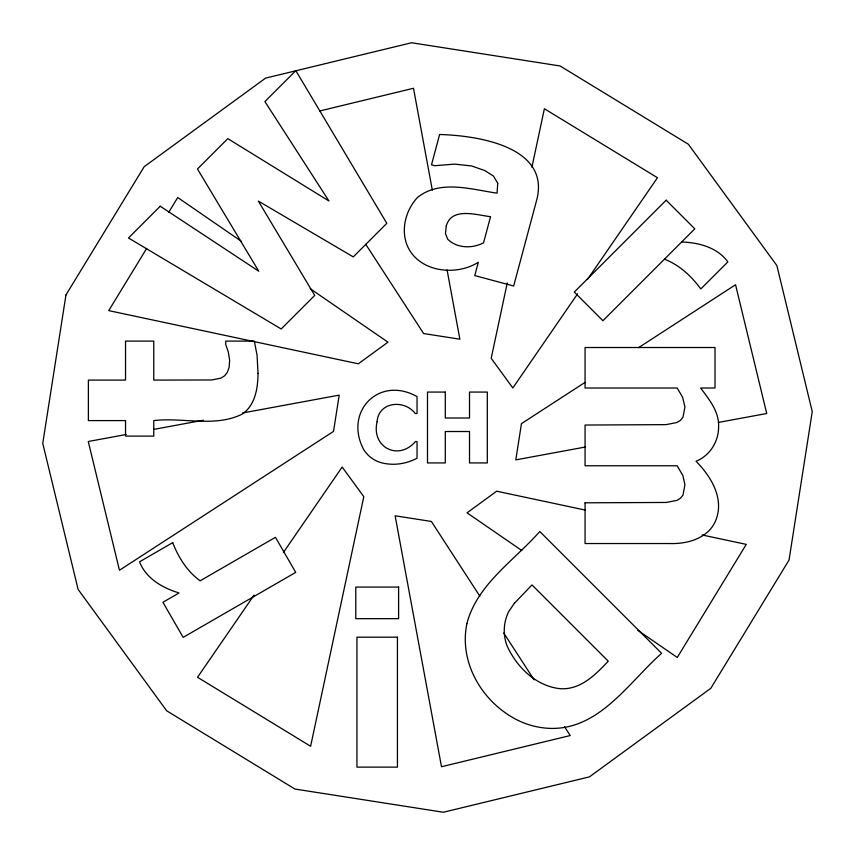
<?xml version="1.0" encoding="UTF-8"?>
<svg xmlns="http://www.w3.org/2000/svg" width="855" height="855" viewBox="0 0 855 855"><rect width="100%" height="100%" fill="white"/><g stroke="black" fill="none" stroke-linecap="round" stroke-linejoin="round"><path stroke-width="1.28" d="M507.261 282.92L491.198 358.32L512.829 387.956L577.617 293.789M531.917 167.227L544.379 108.735L657.474 177.722L587.406 279.553M146.675 248.42L108.735 310.622L358.32 363.803L387.956 342.171L310.215 288.68M168.756 212.232L177.722 197.526L241.238 241.228M254.031 595.155L197.526 677.278L310.622 746.265L363.803 496.68L342.171 467.044L283.411 552.448M585.023 382.388L521.465 423.62L515.8 459.872L585.066 447.069M638.546 347.675L735.546 284.747L766.732 413.499L718.371 422.434M319.503 111.032L413.499 88.268L432.341 190.216M126.166 434.5L88.268 441.501L119.454 570.253L333.536 431.38L339.2 395.128L242.489 412.997M153.611 429.424L203.276 420.243M681.638 242.008C698.759 242.542 717.334 247.373 727.872 261.887L700.79 288.969C691.439 276.154 679.533 265.061 664.463 259.183M585.077 510.04L496.68 491.198L467.044 512.829L521.785 550.492M702.073 534.963L746.265 544.379L677.278 657.474L637.851 630.349M365.758 244.338L423.62 333.536L459.872 339.2L447.069 269.934M479.837 596.17L431.38 521.465L395.128 515.8L441.501 766.732L570.253 735.546L564.471 726.632M503.713 632.967L534.086 679.8M585.066 502.804L585.066 543.534L669.657 543.534C687.356 544.165 708.368 538.383 715.71 520.513C724.623 498.722 711.082 476.481 696.034 461.262C709.981 455.608 718.766 441.469 718.606 426.549C719.151 411.373 709.105 399.52 700.662 388.01L715.015 388.01L715.015 347.515L585.066 347.515L585.066 388.01L677.171 388.01L682.611 397.276L684.93 406.991L683.017 417.122L680.548 420.286L676.946 422.498L666.12 424.636L585.066 425.042L585.066 465.772L677.171 465.772L682.899 475.615L684.93 484.753L683.017 494.992L680.548 498.166L676.946 500.378L666.184 502.462L585.066 502.804M497.717 183.184L497.097 193.155C471.426 189.511 440.197 179.315 417.475 197.462C406.574 209.229 401.337 226.799 406.072 242.414C415.551 271.623 454.593 277.212 478.33 262.282L474.771 275.588L513.663 286.008L536.545 200.615C551.304 146.237 476.556 135.496 439.609 134.502L431.497 164.791L434.842 165.699L454.678 164.117L471.554 165.945L484.689 170.53L493.463 176.066L497.717 183.184M258.028 373.272C257.879 388.074 255.346 405.441 241.944 414.248C214.744 427.575 182.66 417.176 153.772 420.596L153.772 436.103L125.535 436.103L125.535 420.596L88.386 420.596L88.386 380.09L125.535 380.09L125.535 341.102L153.772 341.102L153.772 380.09L211.741 379.973L220.889 378.124L224.512 375.879L227.312 372.395L229.087 367.351L229.674 360.425L228.296 351.918L225.741 344.565L225.741 341.102L254.33 341.102L257.045 355.103L258.028 373.272M377.108 421.75C370.995 447.24 398.473 461.358 415.412 441.565L417.037 441.565L417.037 458.216C405.366 464.404 391.301 466.221 378.701 461.892A30.107 30.107 0 0 1 363.589 449.367C343.689 411.469 379.203 375.26 417.037 396.592L417.037 413.489L415.22 413.489C404.447 399.157 378.402 401.647 377.108 421.75M466.873 623.701C459.381 660.092 479.228 696.814 509.997 715.892A80.178 80.178 0 0 0 549.359 728.364C599.131 730.362 628.596 682.472 661.61 653.327L539.772 531.489C514.347 560.549 476.972 584.296 466.873 623.701M446.267 225.902L445.466 233.661L447.774 239.304C457.254 248.506 472.249 248.677 483.545 242.831L490.546 216.678C476.598 215.097 451.803 206.728 446.267 225.902M65.963 294.932L42.75 443.382L78.115 589.405L166.672 710.794L294.932 789.037L443.382 812.25L589.405 776.885L710.794 688.328L789.037 560.068L812.25 411.618L776.885 265.595L688.328 144.206L560.068 65.963L411.618 42.75L265.595 78.115L144.206 166.672L65.963 294.932M514.411 603.245L508.778 611.432A42.942 42.942 0 0 0 506.972 645.632C516.634 667.253 536.502 686.64 560.987 688.756C580.748 689.579 595.187 675.001 607.691 661.759L608.258 661.182L532.002 584.927L514.411 603.245M160.238 206.237L128.496 237.989L281.177 328.972L314.726 295.424L258.349 201.085L353.265 256.885L386.813 223.337L295.83 70.655L264.9 101.585L328.961 201L227.825 138.649L197.473 169.012L258.755 271.206L160.238 206.237M666.173 200.188L574.293 292.079L602.925 320.721L694.816 228.83L666.173 200.188M172.721 542.647L139.547 561.799C145.981 578.546 162.664 588.016 179.058 592.975L162.92 602.283L183.173 637.36L295.712 572.39L275.46 537.314L200.102 580.823C187.063 571.247 178.428 557.449 172.721 542.647M445.295 392.071L427.5 392.071L427.5 462.929L445.295 462.929L445.295 431.519L469.513 431.519L469.513 462.929L487.307 462.929L487.307 392.071L469.513 392.071L469.513 418.01L445.295 418.01L445.295 392.071M398.601 587.075L355.787 587.075L355.787 618.667L398.601 618.667L398.601 587.075M397.436 637.178L356.941 637.178L356.941 767.127L397.436 767.127L397.436 637.178"/></g></svg>
